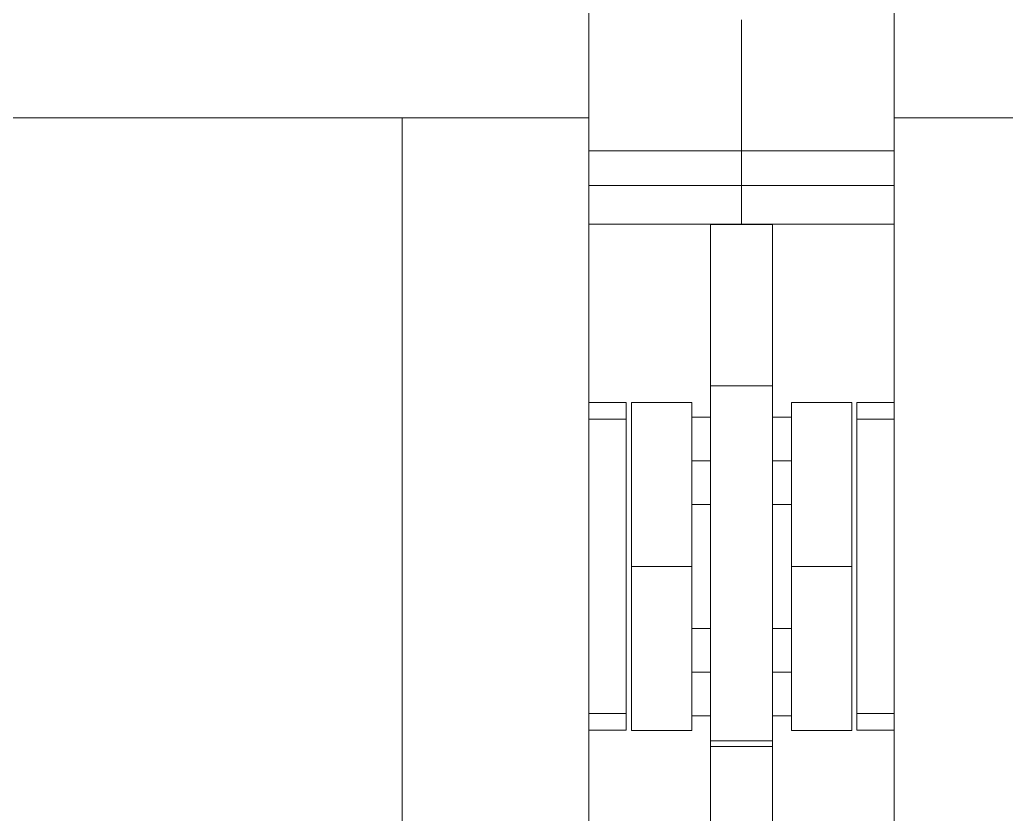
# Model space of a CAD drawing. Header units: millimetres. Extents: x -46169 to 237885, y -84465 to 18123.
# Drawn here: x 112123.9 to 112282.2, y -80615.1 to -80487.6 of the extents above; entities that cross this region are included whole.
import ezdxf

# ---------------------------------------------------------------- set-up
doc = ezdxf.new("R2010")
doc.units = ezdxf.units.MM
doc.header["$MEASUREMENT"] = 0
doc.linetypes.add('Wipeout_Contour', pattern=[1000, 0, -1000])
doc.layers.add('New_A-20-M_Floor_Slab', color=7, linetype='Continuous')
doc.layers.add('New_A-35-M_FFE_Fixed', color=7, linetype='Continuous')
doc.layers.add('New_A-35-M_FFE_Fixed_Pen_No__1', color=7, linetype='Continuous', lineweight=13)

# ---------------------------------------------------------------- blocks, each defined once
blk = doc.blocks.new('Section Elem_7_2', base_point=(64459.15, -84332.61))
at = {"color": 254, "linetype": 'Wipeout_Contour', "lineweight": 0, "ltscale": 2210474.992477249}
blk.add_wipeout([(112234.73, -80520.4), (112215.23, -80520.4), (112215.23, -80549.04), (112221.23, -80549.04), (112221.23, -80601.62), (112215.23, -80601.62), (112215.23, -80615.11), (112234.73, -80615.11), (112234.73, -80599.29), (112231.73, -80599.29), (112231.73, -80601.65), (112222.05, -80601.65), (112222.05, -80549.01), (112231.73, -80549.01), (112231.73, -80551.38), (112234.73, -80551.38)], dxfattribs=at).dxf.layer = 'New_A-20-M_Floor_Slab'
at = {"color": 254, "linetype": 'Wipeout_Contour', "lineweight": 0, "ltscale": 2210837.42061591}
blk.add_wipeout([(112247.73, -80599.29), (112244.73, -80599.29), (112244.73, -80615.11), (112264.23, -80615.11), (112264.23, -80601.62), (112258.23, -80601.62), (112258.23, -80549.04), (112264.23, -80549.04), (112264.23, -80520.4), (112244.73, -80520.4), (112244.73, -80551.38), (112247.73, -80551.38), (112247.73, -80549.01), (112257.42, -80549.01), (112257.42, -80601.65), (112247.73, -80601.65)], dxfattribs=at).dxf.layer = 'New_A-20-M_Floor_Slab'
at = {"color": 254, "linetype": 'Wipeout_Contour', "lineweight": 0, "ltscale": 552647.199659}
blk.add_wipeout([(112231.73, -80585.29), (112234.73, -80585.29), (112234.73, -80565.38), (112231.73, -80565.38)], dxfattribs=at).dxf.layer = 'New_A-20-M_Floor_Slab'
at = {"color": 254, "linetype": 'Wipeout_Contour', "lineweight": 0, "ltscale": 552689.441804}
blk.add_wipeout([(112244.73, -80565.38), (112244.73, -80585.29), (112247.73, -80585.29), (112247.73, -80565.38)], dxfattribs=at).dxf.layer = 'New_A-20-M_Floor_Slab'
blk = doc.blocks.new('Section Elem_19_2', base_point=(64459.15, -84332.61))
at = {"color": 254, "linetype": 'Wipeout_Contour', "lineweight": 0, "ltscale": 690675.065429}
blk.add_wipeout([(112234.73, -80520.48), (112244.73, -80520.48), (112244.73, -80520.4), (112239.73, -80520.4), (112234.73, -80520.4)], dxfattribs=at).dxf.layer = 'New_A-35-M_FFE_Fixed'
at = {"color": 254, "linetype": 'Wipeout_Contour', "lineweight": 0, "ltscale": 552578.987128}
blk.add_wipeout([(112234.73, -80538.96), (112244.73, -80538.96), (112244.73, -80535.1), (112234.73, -80535.1)], dxfattribs=at).dxf.layer = 'New_A-35-M_FFE_Fixed'
at = {"color": 254, "linetype": 'Wipeout_Contour', "lineweight": 0, "ltscale": 552677.475937}
blk.add_wipeout([(112264.23, -80549.56), (112264.23, -80549.04), (112258.23, -80549.04), (112258.23, -80549.56)], dxfattribs=at).dxf.layer = 'New_A-35-M_FFE_Fixed'
at = {"color": 254, "linetype": 'Wipeout_Contour', "lineweight": 0, "ltscale": 552636.579022}
blk.add_wipeout([(112244.73, -80551.91), (112244.73, -80553.43), (112247.73, -80553.43), (112247.73, -80551.91)], dxfattribs=at).dxf.layer = 'New_A-35-M_FFE_Fixed'
at = {"color": 254, "linetype": 'Wipeout_Contour', "lineweight": 0, "ltscale": 690809.020369}
blk.add_wipeout([(112244.73, -80558.38), (112247.73, -80558.38), (112247.73, -80556.72), (112247.73, -80555.7), (112244.73, -80555.7)], dxfattribs=at).dxf.layer = 'New_A-35-M_FFE_Fixed'
at = {"color": 254, "linetype": 'Wipeout_Contour', "lineweight": 0, "ltscale": 552663.206432}
blk.add_wipeout([(112244.73, -80563.33), (112244.73, -80564.84), (112247.73, -80564.84), (112247.73, -80563.33)], dxfattribs=at).dxf.layer = 'New_A-35-M_FFE_Fixed'
at = {"color": 254, "linetype": 'Wipeout_Contour', "lineweight": 0, "ltscale": 552720.095929}
blk.add_wipeout([(112247.73, -80587.34), (112244.73, -80587.34), (112244.73, -80589.61), (112247.73, -80589.61)], dxfattribs=at).dxf.layer = 'New_A-35-M_FFE_Fixed'
at = {"color": 254, "linetype": 'Wipeout_Contour', "lineweight": 0, "ltscale": 552737.89274}
blk.add_wipeout([(112244.73, -80597.24), (112247.73, -80597.24), (112247.73, -80594.97), (112244.73, -80594.97)], dxfattribs=at).dxf.layer = 'New_A-35-M_FFE_Fixed'
at = {"color": 254, "linetype": 'Wipeout_Contour', "lineweight": 0, "ltscale": 552798.904072}
blk.add_wipeout([(112258.23, -80601.62), (112264.23, -80601.62), (112264.23, -80601.11), (112258.23, -80601.11)], dxfattribs=at).dxf.layer = 'New_A-35-M_FFE_Fixed'
at = {"color": 254, "linetype": 'Wipeout_Contour', "lineweight": 0, "ltscale": 552735.053252}
blk.add_wipeout([(112234.73, -80604.23), (112244.73, -80604.23), (112244.73, -80603.64), (112234.73, -80603.64)], dxfattribs=at).dxf.layer = 'New_A-35-M_FFE_Fixed'
at = {"color": 254, "linetype": 'Wipeout_Contour', "lineweight": 0, "ltscale": 552742.258414}
blk.add_wipeout([(112234.73, -80606.1), (112234.73, -80607.94), (112244.73, -80607.94), (112244.73, -80606.1)], dxfattribs=at).dxf.layer = 'New_A-35-M_FFE_Fixed'
at = {"color": 254, "linetype": 'Wipeout_Contour', "lineweight": 0, "ltscale": 552750.683771}
blk.add_wipeout([(112234.73, -80611.52), (112244.73, -80611.52), (112244.73, -80609.75), (112234.73, -80609.75)], dxfattribs=at).dxf.layer = 'New_A-35-M_FFE_Fixed'
at = {"color": 254, "linetype": 'Wipeout_Contour', "lineweight": 0, "ltscale": 552762.736866}
blk.add_wipeout([(112234.73, -80616.64), (112244.73, -80616.64), (112244.73, -80614.96), (112234.73, -80614.96)], dxfattribs=at).dxf.layer = 'New_A-35-M_FFE_Fixed'
at = {"color": 254, "linetype": 'Wipeout_Contour', "lineweight": 0, "ltscale": 552546.485217}
blk.add_wipeout([(112234.73, -80525.7), (112244.73, -80525.7), (112244.73, -80520.48), (112234.73, -80520.48)], dxfattribs=at).dxf.layer = 'New_A-35-M_FFE_Fixed'
at = {"color": 254, "linetype": 'Wipeout_Contour', "lineweight": 0, "ltscale": 552569.268028}
blk.add_wipeout([(112234.73, -80535.1), (112244.73, -80535.1), (112244.73, -80530.63), (112234.73, -80530.63)], dxfattribs=at).dxf.layer = 'New_A-35-M_FFE_Fixed'
at = {"color": 254, "linetype": 'Wipeout_Contour', "lineweight": 0, "ltscale": 552587.163898}
blk.add_wipeout([(112234.73, -80542.11), (112244.73, -80542.11), (112244.73, -80538.96), (112234.73, -80538.96)], dxfattribs=at).dxf.layer = 'New_A-35-M_FFE_Fixed'
at = {"color": 254, "linetype": 'Wipeout_Contour', "lineweight": 0, "ltscale": 552634.188255}
blk.add_wipeout([(112244.73, -80551.38), (112244.73, -80551.91), (112247.73, -80551.91), (112247.73, -80551.38)], dxfattribs=at).dxf.layer = 'New_A-35-M_FFE_Fixed'
at = {"color": 254, "linetype": 'Wipeout_Contour', "lineweight": 0, "ltscale": 552640.996631}
blk.add_wipeout([(112244.73, -80555.7), (112247.73, -80555.7), (112247.73, -80553.43), (112244.73, -80553.43)], dxfattribs=at).dxf.layer = 'New_A-35-M_FFE_Fixed'
at = {"color": 254, "linetype": 'Wipeout_Contour', "lineweight": 0, "ltscale": 552658.788497}
blk.add_wipeout([(112244.73, -80563.33), (112247.73, -80563.33), (112247.73, -80561.05), (112244.73, -80561.05)], dxfattribs=at).dxf.layer = 'New_A-35-M_FFE_Fixed'
at = {"color": 254, "linetype": 'Wipeout_Contour', "lineweight": 0, "ltscale": 690833.060802}
blk.add_wipeout([(112244.73, -80565.38), (112247.73, -80565.38), (112247.73, -80565.26), (112247.73, -80564.84), (112244.73, -80564.84)], dxfattribs=at).dxf.layer = 'New_A-35-M_FFE_Fixed'
at = {"color": 254, "linetype": 'Wipeout_Contour', "lineweight": 0, "ltscale": 552715.677092}
blk.add_wipeout([(112247.73, -80585.82), (112244.73, -80585.82), (112244.73, -80587.34), (112247.73, -80587.34)], dxfattribs=at).dxf.layer = 'New_A-35-M_FFE_Fixed'
at = {"color": 254, "linetype": 'Wipeout_Contour', "lineweight": 0, "ltscale": 690916.213836}
blk.add_wipeout([(112244.73, -80592.29), (112244.73, -80594.97), (112247.73, -80594.97), (112247.73, -80593.94), (112247.73, -80592.29)], dxfattribs=at).dxf.layer = 'New_A-35-M_FFE_Fixed'
at = {"color": 254, "linetype": 'Wipeout_Contour', "lineweight": 0, "ltscale": 690928.439894}
blk.add_wipeout([(112244.73, -80597.24), (112244.73, -80598.75), (112247.73, -80598.75), (112247.73, -80597.72), (112247.73, -80597.24)], dxfattribs=at).dxf.layer = 'New_A-35-M_FFE_Fixed'
at = {"color": 254, "linetype": 'Wipeout_Contour', "lineweight": 0, "ltscale": 552795.784921}
blk.add_wipeout([(112264.23, -80598.94), (112258.23, -80598.94), (112258.23, -80601.11), (112264.23, -80601.11)], dxfattribs=at).dxf.layer = 'New_A-35-M_FFE_Fixed'
at = {"color": 254, "linetype": 'Wipeout_Contour', "lineweight": 0, "ltscale": 552739.878884}
blk.add_wipeout([(112234.73, -80606.1), (112244.73, -80606.1), (112244.73, -80605.9), (112234.73, -80605.9)], dxfattribs=at).dxf.layer = 'New_A-35-M_FFE_Fixed'
at = {"color": 254, "linetype": 'Wipeout_Contour', "lineweight": 0, "ltscale": 552747.500388}
blk.add_wipeout([(112244.73, -80609.75), (112244.73, -80608.79), (112234.73, -80608.79), (112234.73, -80609.75)], dxfattribs=at).dxf.layer = 'New_A-35-M_FFE_Fixed'
at = {"color": 254, "linetype": 'Wipeout_Contour', "lineweight": 0, "ltscale": 552758.797225}
blk.add_wipeout([(112244.73, -80614.96), (112244.73, -80613.26), (112234.73, -80613.26), (112234.73, -80614.96)], dxfattribs=at).dxf.layer = 'New_A-35-M_FFE_Fixed'
at = {"layer": 'New_A-35-M_FFE_Fixed_Pen_No__1', "linetype": 'Continuous'}
blk.add_line((112258.23, -80601.62), (112258.23, -80601.11), dxfattribs=at)
at = {"color": 254, "linetype": 'Wipeout_Contour', "lineweight": 0, "ltscale": 552558.317358}
blk.add_wipeout([(112234.73, -80525.7), (112234.73, -80530.63), (112244.73, -80530.63), (112244.73, -80525.7)], dxfattribs=at).dxf.layer = 'New_A-35-M_FFE_Fixed'
at = {"color": 254, "linetype": 'Wipeout_Contour', "lineweight": 0, "ltscale": 552593.536868}
blk.add_wipeout([(112234.73, -80544.43), (112244.73, -80544.43), (112244.73, -80542.11), (112234.73, -80542.11)], dxfattribs=at).dxf.layer = 'New_A-35-M_FFE_Fixed'
at = {"color": 254, "linetype": 'Wipeout_Contour', "lineweight": 0, "ltscale": 552738.189016}
blk.add_wipeout([(112258.23, -80598.94), (112264.23, -80598.94), (112264.23, -80551.72), (112258.23, -80551.72)], dxfattribs=at).dxf.layer = 'New_A-35-M_FFE_Fixed'
at = {"color": 254, "linetype": 'Wipeout_Contour', "lineweight": 0, "ltscale": 552653.016284}
blk.add_wipeout([(112244.73, -80558.38), (112244.73, -80561.05), (112247.73, -80561.05), (112247.73, -80558.38)], dxfattribs=at).dxf.layer = 'New_A-35-M_FFE_Fixed'
at = {"color": 254, "linetype": 'Wipeout_Contour', "lineweight": 0, "ltscale": 690892.167732}
blk.add_wipeout([(112247.73, -80585.29), (112244.73, -80585.29), (112244.73, -80585.82), (112247.73, -80585.82), (112247.73, -80585.4)], dxfattribs=at).dxf.layer = 'New_A-35-M_FFE_Fixed'
at = {"color": 254, "linetype": 'Wipeout_Contour', "lineweight": 0, "ltscale": 552725.869514}
blk.add_wipeout([(112244.73, -80592.29), (112247.73, -80592.29), (112247.73, -80589.61), (112244.73, -80589.61)], dxfattribs=at).dxf.layer = 'New_A-35-M_FFE_Fixed'
at = {"color": 254, "linetype": 'Wipeout_Contour', "lineweight": 0, "ltscale": 552744.703561}
blk.add_wipeout([(112244.73, -80598.75), (112244.73, -80599.29), (112247.73, -80599.29), (112247.73, -80598.75)], dxfattribs=at).dxf.layer = 'New_A-35-M_FFE_Fixed'
at = {"color": 254, "linetype": 'Wipeout_Contour', "lineweight": 0, "ltscale": 552754.779511}
blk.add_wipeout([(112234.73, -80611.52), (112234.73, -80613.26), (112244.73, -80613.26), (112244.73, -80611.52)], dxfattribs=at).dxf.layer = 'New_A-35-M_FFE_Fixed'
at = {"layer": 'New_A-35-M_FFE_Fixed_Pen_No__1', "linetype": 'Continuous'}
blk.add_line((112258.23, -80601.11), (112258.23, -80598.94), dxfattribs=at)
at = {"color": 254, "linetype": 'Wipeout_Contour', "lineweight": 0, "ltscale": 552597.902233}
blk.add_wipeout([(112234.73, -80545.85), (112244.73, -80545.85), (112244.73, -80544.43), (112234.73, -80544.43)], dxfattribs=at).dxf.layer = 'New_A-35-M_FFE_Fixed'
at = {"color": 254, "linetype": 'Wipeout_Contour', "lineweight": 0, "ltscale": 552680.593823}
blk.add_wipeout([(112258.23, -80549.56), (112258.23, -80551.72), (112264.23, -80551.72), (112264.23, -80549.56)], dxfattribs=at).dxf.layer = 'New_A-35-M_FFE_Fixed'
at = {"color": 254, "linetype": 'Wipeout_Contour', "lineweight": 0, "ltscale": 552626.901392}
blk.add_wipeout([(112234.73, -80561.63), (112244.73, -80561.63), (112244.73, -80553.51), (112234.73, -80553.51)], dxfattribs=at).dxf.layer = 'New_A-35-M_FFE_Fixed'
at = {"color": 254, "linetype": 'Wipeout_Contour', "lineweight": 0, "ltscale": 552743.507372}
blk.add_wipeout([(112247.73, -80593.94), (112257.42, -80593.94), (112257.42, -80585.4), (112247.73, -80585.4)], dxfattribs=at).dxf.layer = 'New_A-35-M_FFE_Fixed'
at = {"color": 254, "linetype": 'Wipeout_Contour', "lineweight": 0, "ltscale": 552714.502394}
blk.add_wipeout([(112234.73, -80598.86), (112244.73, -80598.86), (112244.73, -80591.39), (112234.73, -80591.39)], dxfattribs=at).dxf.layer = 'New_A-35-M_FFE_Fixed'
at = {"layer": 'New_A-35-M_FFE_Fixed_Pen_No__1', "linetype": 'Continuous'}
for p, q in [((112258.23, -80549.56), (112258.23, -80549.04)), ((112258.23, -80551.72), (112258.23, -80549.56)), ((112258.23, -80598.94), (112258.23, -80551.72)), ((112247.73, -80592.29), (112244.73, -80592.29))]:
    blk.add_line(p, q, dxfattribs=at)
at = {"color": 254, "linetype": 'Wipeout_Contour', "lineweight": 0, "ltscale": 552796.729137}
blk.add_wipeout([(112264.23, -80503.33), (112264.23, -80647.33), (112294.23, -80647.33), (112294.23, -80503.33)], dxfattribs=at).dxf.layer = 'New_A-35-M_FFE_Fixed'
at = {"color": 254, "linetype": 'Wipeout_Contour', "lineweight": 0, "ltscale": 552600.120385}
blk.add_wipeout([(112234.73, -80546.33), (112244.73, -80546.33), (112244.73, -80545.85), (112234.73, -80545.85)], dxfattribs=at).dxf.layer = 'New_A-35-M_FFE_Fixed'
at = {"color": 254, "linetype": 'Wipeout_Contour', "lineweight": 0, "ltscale": 552611.219289}
blk.add_wipeout([(112234.73, -80553.51), (112244.73, -80553.51), (112244.73, -80548.19), (112234.73, -80548.19)], dxfattribs=at).dxf.layer = 'New_A-35-M_FFE_Fixed'
at = {"color": 254, "linetype": 'Wipeout_Contour', "lineweight": 0, "ltscale": 552721.800713}
blk.add_wipeout([(112247.73, -80575.33), (112247.73, -80585.4), (112257.42, -80585.4), (112257.42, -80575.33)], dxfattribs=at).dxf.layer = 'New_A-35-M_FFE_Fixed'
at = {"color": 254, "linetype": 'Wipeout_Contour', "lineweight": 0, "ltscale": 552694.677627}
blk.add_wipeout([(112244.73, -80591.39), (112244.73, -80581.87), (112234.73, -80581.87), (112234.73, -80591.39)], dxfattribs=at).dxf.layer = 'New_A-35-M_FFE_Fixed'
at = {"color": 254, "linetype": 'Wipeout_Contour', "lineweight": 0, "ltscale": 552760.121997}
blk.add_wipeout([(112257.42, -80593.94), (112247.73, -80593.94), (112247.73, -80599.65), (112257.42, -80599.65)], dxfattribs=at).dxf.layer = 'New_A-35-M_FFE_Fixed'
at = {"color": 254, "linetype": 'Wipeout_Contour', "lineweight": 0, "ltscale": 552728.418881}
blk.add_wipeout([(112244.73, -80598.86), (112234.73, -80598.86), (112234.73, -80603.32), (112244.73, -80603.32)], dxfattribs=at).dxf.layer = 'New_A-35-M_FFE_Fixed'
at = {"layer": 'New_A-35-M_FFE_Fixed_Pen_No__1', "linetype": 'Continuous'}
for p, q in [((112264.23, -80549.04), (112258.23, -80549.04)), ((112264.23, -80551.72), (112258.23, -80551.72)), ((112247.73, -80585.29), (112244.73, -80585.29)), ((112247.73, -80593.94), (112247.73, -80585.4)), ((112257.42, -80593.94), (112257.42, -80585.4)), ((112264.23, -80598.94), (112258.23, -80598.94)), ((112264.23, -80601.62), (112258.23, -80601.62))]:
    blk.add_line(p, q, dxfattribs=at)
at = {"color": 254, "linetype": 'Wipeout_Contour', "lineweight": 0, "ltscale": 553213.079711}
blk.add_wipeout([(112765.23, -80346.96), (112264.23, -80346.96), (112264.23, -80503.33), (112765.23, -80503.33)], dxfattribs=at).dxf.layer = 'New_A-35-M_FFE_Fixed'
at = {"color": 254, "linetype": 'Wipeout_Contour', "lineweight": 0, "ltscale": 552558.097675}
blk.add_wipeout([(112239.73, -80511.45), (112264.23, -80511.45), (112264.23, -80510.54), (112239.73, -80510.54)], dxfattribs=at).dxf.layer = 'New_A-35-M_FFE_Fixed'
at = {"color": 254, "linetype": 'Wipeout_Contour', "lineweight": 0, "ltscale": 552572.775248}
blk.add_wipeout([(112239.73, -80514.18), (112239.73, -80520.4), (112264.23, -80520.4), (112264.23, -80514.18)], dxfattribs=at).dxf.layer = 'New_A-35-M_FFE_Fixed'
at = {"color": 254, "linetype": 'Wipeout_Contour', "lineweight": 0, "ltscale": 552601.903107}
blk.add_wipeout([(112244.73, -80547.38), (112244.73, -80546.33), (112234.73, -80546.33), (112234.73, -80547.38)], dxfattribs=at).dxf.layer = 'New_A-35-M_FFE_Fixed'
at = {"color": 254, "linetype": 'Wipeout_Contour', "lineweight": 0, "ltscale": 552698.307381}
blk.add_wipeout([(112247.73, -80575.33), (112257.42, -80575.33), (112257.42, -80565.26), (112247.73, -80565.26)], dxfattribs=at).dxf.layer = 'New_A-35-M_FFE_Fixed'
at = {"color": 254, "linetype": 'Wipeout_Contour', "lineweight": 0, "ltscale": 552671.481942}
blk.add_wipeout([(112234.73, -80581.87), (112244.73, -80581.87), (112244.73, -80571.51), (112234.73, -80571.51)], dxfattribs=at).dxf.layer = 'New_A-35-M_FFE_Fixed'
at = {"color": 254, "linetype": 'Wipeout_Contour', "lineweight": 0, "ltscale": 552769.114148}
blk.add_wipeout([(112257.42, -80599.65), (112247.73, -80599.65), (112247.73, -80601.65), (112257.42, -80601.65)], dxfattribs=at).dxf.layer = 'New_A-35-M_FFE_Fixed'
at = {"layer": 'New_A-35-M_FFE_Fixed_Pen_No__1', "linetype": 'Continuous'}
for p, q in [((112239.73, -80520.4), (112264.23, -80520.4)), ((112257.42, -80575.33), (112247.73, -80575.33)), ((112247.73, -80585.4), (112247.73, -80575.33)), ((112257.42, -80585.4), (112257.42, -80575.33)), ((112247.73, -80599.65), (112247.73, -80593.94)), ((112257.42, -80599.65), (112257.42, -80593.94)), ((112247.73, -80599.29), (112244.73, -80599.29)), ((112247.73, -80601.65), (112247.73, -80599.65)), ((112257.42, -80601.65), (112257.42, -80599.65)), ((112257.42, -80601.65), (112247.73, -80601.65))]:
    blk.add_line(p, q, dxfattribs=at)
at = {"color": 254, "linetype": 'Wipeout_Contour', "lineweight": 0, "ltscale": 552511.731032}
blk.add_wipeout([(112239.73, -80487.59), (112239.73, -80494.61), (112264.23, -80494.61), (112264.23, -80487.59)], dxfattribs=at).dxf.layer = 'New_A-35-M_FFE_Fixed'
at = {"color": 254, "linetype": 'Wipeout_Contour', "lineweight": 0, "ltscale": 552565.257705}
blk.add_wipeout([(112239.73, -80514.18), (112264.23, -80514.18), (112264.23, -80513.95), (112239.73, -80513.95)], dxfattribs=at).dxf.layer = 'New_A-35-M_FFE_Fixed'
at = {"color": 254, "linetype": 'Wipeout_Contour', "lineweight": 0, "ltscale": 552676.604022}
blk.add_wipeout([(112247.73, -80565.26), (112257.42, -80565.26), (112257.42, -80556.72), (112247.73, -80556.72)], dxfattribs=at).dxf.layer = 'New_A-35-M_FFE_Fixed'
at = {"color": 254, "linetype": 'Wipeout_Contour', "lineweight": 0, "ltscale": 552647.88352}
blk.add_wipeout([(112244.73, -80571.51), (112244.73, -80561.63), (112234.73, -80561.63), (112234.73, -80571.51)], dxfattribs=at).dxf.layer = 'New_A-35-M_FFE_Fixed'
at = {"layer": 'New_A-35-M_FFE_Fixed_Pen_No__1', "linetype": 'Continuous'}
for p, q in [((112247.73, -80558.38), (112244.73, -80558.38)), ((112247.73, -80565.38), (112244.73, -80565.38)), ((112247.73, -80575.33), (112247.73, -80565.26)), ((112257.42, -80575.33), (112257.42, -80565.26))]:
    blk.add_line(p, q, dxfattribs=at)
at = {"color": 254, "linetype": 'Wipeout_Contour', "lineweight": 0, "ltscale": 552528.087634}
blk.add_wipeout([(112239.73, -80501.63), (112264.23, -80501.63), (112264.23, -80494.61), (112239.73, -80494.61)], dxfattribs=at).dxf.layer = 'New_A-35-M_FFE_Fixed'
at = {"color": 254, "linetype": 'Wipeout_Contour', "lineweight": 0, "ltscale": 552563.388407}
blk.add_wipeout([(112239.73, -80513.55), (112264.23, -80513.55), (112264.23, -80512.98), (112239.73, -80512.98)], dxfattribs=at).dxf.layer = 'New_A-35-M_FFE_Fixed'
at = {"color": 254, "linetype": 'Wipeout_Contour', "lineweight": 0, "ltscale": 552659.994058}
blk.add_wipeout([(112247.73, -80551.02), (112247.73, -80556.72), (112257.42, -80556.72), (112257.42, -80551.02)], dxfattribs=at).dxf.layer = 'New_A-35-M_FFE_Fixed'
at = {"layer": 'New_A-35-M_FFE_Fixed_Pen_No__1', "linetype": 'Continuous'}
for p, q in [((112247.73, -80565.26), (112247.73, -80556.72)), ((112257.42, -80565.26), (112257.42, -80556.72))]:
    blk.add_line(p, q, dxfattribs=at)
at = {"color": 254, "linetype": 'Wipeout_Contour', "lineweight": 0, "ltscale": 552544.404858}
blk.add_wipeout([(112239.73, -80501.63), (112239.73, -80508.61), (112264.23, -80508.61), (112264.23, -80501.63)], dxfattribs=at).dxf.layer = 'New_A-35-M_FFE_Fixed'
at = {"color": 254, "linetype": 'Wipeout_Contour', "lineweight": 0, "ltscale": 552561.900794}
blk.add_wipeout([(112239.73, -80512.27), (112239.73, -80512.98), (112264.23, -80512.98), (112264.23, -80512.27)], dxfattribs=at).dxf.layer = 'New_A-35-M_FFE_Fixed'
at = {"color": 254, "linetype": 'Wipeout_Contour', "lineweight": 0, "ltscale": 552651.005192}
blk.add_wipeout([(112247.73, -80549.01), (112247.73, -80551.02), (112257.42, -80551.02), (112257.42, -80549.01)], dxfattribs=at).dxf.layer = 'New_A-35-M_FFE_Fixed'
at = {"layer": 'New_A-35-M_FFE_Fixed_Pen_No__1', "linetype": 'Continuous'}
for p, q in [((112264.23, -80503.33), (112264.23, -80346.96)), ((112294.23, -80503.33), (112264.23, -80503.33)), ((112247.73, -80551.02), (112247.73, -80549.01)), ((112257.42, -80549.01), (112247.73, -80549.01)), ((112257.42, -80551.02), (112257.42, -80549.01)), ((112247.73, -80556.72), (112247.73, -80551.02)), ((112257.42, -80556.72), (112257.42, -80551.02)), ((112247.73, -80551.38), (112244.73, -80551.38))]:
    blk.add_line(p, q, dxfattribs=at)
at = {"color": 254, "linetype": 'Wipeout_Contour', "lineweight": 0, "ltscale": 552553.679775}
blk.add_wipeout([(112239.73, -80508.61), (112239.73, -80509.58), (112264.23, -80509.58), (112264.23, -80508.61)], dxfattribs=at).dxf.layer = 'New_A-35-M_FFE_Fixed'
at = {"color": 254, "linetype": 'Wipeout_Contour', "lineweight": 0, "ltscale": 552560.114791}
blk.add_wipeout([(112239.73, -80512.27), (112264.23, -80512.27), (112264.23, -80511.45), (112239.73, -80511.45)], dxfattribs=at).dxf.layer = 'New_A-35-M_FFE_Fixed'
at = {"color": 254, "linetype": 'Wipeout_Contour', "lineweight": 0, "ltscale": 552564.521605}
blk.add_wipeout([(112239.73, -80513.55), (112239.73, -80513.95), (112264.23, -80513.95), (112264.23, -80513.55)], dxfattribs=at).dxf.layer = 'New_A-35-M_FFE_Fixed'
at = {"layer": 'New_A-35-M_FFE_Fixed_Pen_No__1', "linetype": 'Continuous'}
for p, q in [((112239.73, -80508.61), (112264.23, -80508.61)), ((112239.73, -80514.18), (112264.23, -80514.18))]:
    blk.add_line(p, q, dxfattribs=at)
at = {"color": 254, "linetype": 'Wipeout_Contour', "lineweight": 0, "ltscale": 552555.925399}
blk.add_wipeout([(112239.73, -80509.58), (112239.73, -80510.54), (112264.23, -80510.54), (112264.23, -80509.58)], dxfattribs=at).dxf.layer = 'New_A-35-M_FFE_Fixed'
at = {"layer": 'New_A-35-M_FFE_Fixed_Pen_No__1', "linetype": 'Continuous'}
blk.add_line((112264.23, -80647.33), (112264.23, -80503.33), dxfattribs=at)
blk = doc.blocks.new('Section Elem_20_2', base_point=(64459.15, -84332.61))
at = {"layer": 'New_A-35-M_FFE_Fixed_Pen_No__1', "linetype": 'Continuous'}
for p, q in [((112244.73, -80520.48), (112244.73, -80520.4)), ((112244.73, -80525.7), (112244.73, -80520.48)), ((112234.73, -80530.63), (112234.73, -80525.7)), ((112244.73, -80530.63), (112244.73, -80525.7)), ((112234.73, -80535.1), (112234.73, -80530.63)), ((112244.73, -80535.1), (112244.73, -80530.63)), ((112234.73, -80538.96), (112234.73, -80535.1)), ((112244.73, -80538.96), (112244.73, -80535.1)), ((112234.73, -80542.11), (112234.73, -80538.96)), ((112244.73, -80542.11), (112244.73, -80538.96)), ((112234.73, -80544.43), (112234.73, -80542.11)), ((112244.73, -80544.43), (112244.73, -80542.11)), ((112234.73, -80545.85), (112234.73, -80544.43)), ((112244.73, -80545.85), (112244.73, -80544.43)), ((112234.73, -80546.33), (112234.73, -80545.85)), ((112234.73, -80546.33), (112244.73, -80546.33)), ((112244.73, -80546.33), (112244.73, -80545.85)), ((112244.73, -80561.63), (112244.73, -80553.51)), ((112244.73, -80571.51), (112244.73, -80561.63)), ((112234.73, -80581.87), (112234.73, -80571.51)), ((112244.73, -80581.87), (112244.73, -80571.51)), ((112244.73, -80591.39), (112244.73, -80581.87)), ((112244.73, -80598.86), (112244.73, -80591.39)), ((112234.73, -80611.52), (112234.73, -80609.75)), ((112244.73, -80611.52), (112244.73, -80609.75)), ((112234.73, -80613.26), (112234.73, -80611.52)), ((112244.73, -80613.26), (112244.73, -80611.52)), ((112234.73, -80614.96), (112234.73, -80613.26)), ((112244.73, -80614.96), (112244.73, -80613.26)), ((112234.73, -80616.64), (112234.73, -80614.96)), ((112244.73, -80616.64), (112244.73, -80614.96))]:
    blk.add_line(p, q, dxfattribs=at)
at = {"color": 254, "linetype": 'Wipeout_Contour', "lineweight": 0, "ltscale": 827228.955414}
blk.add_wipeout([(112215.23, -80346.96), (111714.23, -80346.96), (111714.23, -80503.33), (111744.23, -80503.33), (112185.23, -80503.33), (112215.23, -80503.33)], dxfattribs=at).dxf.layer = 'New_A-35-M_FFE_Fixed'
at = {"color": 254, "linetype": 'Wipeout_Contour', "lineweight": 0, "ltscale": 552604.066267}
blk.add_wipeout([(112234.73, -80548.19), (112244.73, -80548.19), (112244.73, -80547.38), (112234.73, -80547.38)], dxfattribs=at).dxf.layer = 'New_A-35-M_FFE_Fixed'
at = {"color": 254, "linetype": 'Wipeout_Contour', "lineweight": 0, "ltscale": 552567.529539}
blk.add_wipeout([(112222.05, -80549.01), (112222.05, -80551.02), (112231.73, -80551.02), (112231.73, -80549.01)], dxfattribs=at).dxf.layer = 'New_A-35-M_FFE_Fixed'
at = {"color": 254, "linetype": 'Wipeout_Contour', "lineweight": 0, "ltscale": 552540.855289}
blk.add_wipeout([(112215.23, -80551.72), (112221.23, -80551.72), (112221.23, -80549.56), (112215.23, -80549.56)], dxfattribs=at).dxf.layer = 'New_A-35-M_FFE_Fixed'
at = {"color": 254, "linetype": 'Wipeout_Contour', "lineweight": 0, "ltscale": 552614.838873}
blk.add_wipeout([(112231.73, -80565.26), (112222.05, -80565.26), (112222.05, -80575.33), (112231.73, -80575.33)], dxfattribs=at).dxf.layer = 'New_A-35-M_FFE_Fixed'
at = {"color": 254, "linetype": 'Wipeout_Contour', "lineweight": 0, "ltscale": 552685.656334}
blk.add_wipeout([(112231.73, -80599.65), (112222.05, -80599.65), (112222.05, -80601.65), (112231.73, -80601.65)], dxfattribs=at).dxf.layer = 'New_A-35-M_FFE_Fixed'
at = {"color": 254, "linetype": 'Wipeout_Contour', "lineweight": 0, "ltscale": 552659.195453}
blk.add_wipeout([(112215.23, -80601.11), (112215.23, -80601.62), (112221.23, -80601.62), (112221.23, -80601.11)], dxfattribs=at).dxf.layer = 'New_A-35-M_FFE_Fixed'
at = {"color": 254, "linetype": 'Wipeout_Contour', "lineweight": 0, "ltscale": 552733.99137}
blk.add_wipeout([(112244.73, -80603.64), (112244.73, -80603.32), (112234.73, -80603.32), (112234.73, -80603.64)], dxfattribs=at).dxf.layer = 'New_A-35-M_FFE_Fixed'
at = {"color": 254, "linetype": 'Wipeout_Contour', "lineweight": 0, "ltscale": 552745.393905}
blk.add_wipeout([(112244.73, -80608.79), (112244.73, -80607.94), (112234.73, -80607.94), (112234.73, -80608.79)], dxfattribs=at).dxf.layer = 'New_A-35-M_FFE_Fixed'
at = {"layer": 'New_A-35-M_FFE_Fixed_Pen_No__1', "linetype": 'Continuous'}
for p, q in [((112234.73, -80548.19), (112234.73, -80546.33)), ((112244.73, -80548.19), (112244.73, -80546.33)), ((112222.05, -80549.01), (112231.73, -80549.01)), ((112244.73, -80553.51), (112244.73, -80548.19)), ((112244.73, -80603.32), (112244.73, -80598.86)), ((112222.05, -80601.65), (112231.73, -80601.65)), ((112234.73, -80603.32), (112244.73, -80603.32)), ((112234.73, -80609.75), (112234.73, -80607.94)), ((112244.73, -80609.75), (112244.73, -80607.94))]:
    blk.add_line(p, q, dxfattribs=at)
at = {"color": 254, "linetype": 'Wipeout_Contour', "lineweight": 0, "ltscale": 552432.092511}
blk.add_wipeout([(112239.73, -80487.59), (112215.23, -80487.59), (112215.23, -80494.61), (112239.73, -80494.61)], dxfattribs=at).dxf.layer = 'New_A-35-M_FFE_Fixed'
at = {"color": 254, "linetype": 'Wipeout_Contour', "lineweight": 0, "ltscale": 551761.374976}
blk.add_wipeout([(112185.23, -80635.33), (112185.23, -80503.33), (111744.23, -80503.33), (111744.23, -80635.33)], dxfattribs=at).dxf.layer = 'New_A-35-M_FFE_Fixed'
at = {"color": 254, "linetype": 'Wipeout_Contour', "lineweight": 0, "ltscale": 552537.736615}
blk.add_wipeout([(112215.23, -80549.04), (112215.23, -80549.56), (112221.23, -80549.56), (112221.23, -80549.04)], dxfattribs=at).dxf.layer = 'New_A-35-M_FFE_Fixed'
at = {"color": 254, "linetype": 'Wipeout_Contour', "lineweight": 0, "ltscale": 552576.519763}
blk.add_wipeout([(112222.05, -80556.72), (112231.73, -80556.72), (112231.73, -80551.02), (112222.05, -80551.02)], dxfattribs=at).dxf.layer = 'New_A-35-M_FFE_Fixed'
at = {"color": 254, "linetype": 'Wipeout_Contour', "lineweight": 0, "ltscale": 552676.662824}
blk.add_wipeout([(112231.73, -80593.94), (112222.05, -80593.94), (112222.05, -80599.65), (112231.73, -80599.65)], dxfattribs=at).dxf.layer = 'New_A-35-M_FFE_Fixed'
at = {"color": 254, "linetype": 'Wipeout_Contour', "lineweight": 0, "ltscale": 552656.075513}
blk.add_wipeout([(112215.23, -80598.94), (112215.23, -80601.11), (112221.23, -80601.11), (112221.23, -80598.94)], dxfattribs=at).dxf.layer = 'New_A-35-M_FFE_Fixed'
at = {"color": 254, "linetype": 'Wipeout_Contour', "lineweight": 0, "ltscale": 552737.694532}
blk.add_wipeout([(112234.73, -80604.23), (112234.73, -80605.9), (112244.73, -80605.9), (112244.73, -80604.23)], dxfattribs=at).dxf.layer = 'New_A-35-M_FFE_Fixed'
at = {"layer": 'New_A-35-M_FFE_Fixed_Pen_No__1', "linetype": 'Continuous'}
for p, q in [((112221.23, -80549.56), (112221.23, -80549.04)), ((112222.05, -80551.02), (112222.05, -80549.01)), ((112222.05, -80601.65), (112222.05, -80599.65)), ((112221.23, -80601.62), (112221.23, -80601.11)), ((112234.73, -80604.23), (112234.73, -80603.32)), ((112244.73, -80604.23), (112244.73, -80603.32)), ((112234.73, -80604.23), (112244.73, -80604.23)), ((112234.73, -80606.1), (112234.73, -80604.23)), ((112244.73, -80606.1), (112244.73, -80604.23)), ((112234.73, -80607.94), (112234.73, -80606.1)), ((112244.73, -80607.94), (112244.73, -80606.1))]:
    blk.add_line(p, q, dxfattribs=at)
at = {"color": 254, "linetype": 'Wipeout_Contour', "lineweight": 0, "ltscale": 552448.451467}
blk.add_wipeout([(112239.73, -80494.61), (112215.23, -80494.61), (112215.23, -80501.63), (112239.73, -80501.63)], dxfattribs=at).dxf.layer = 'New_A-35-M_FFE_Fixed'
at = {"color": 254, "linetype": 'Wipeout_Contour', "lineweight": 0, "ltscale": 552598.465045}
blk.add_wipeout([(112221.23, -80551.72), (112215.23, -80551.72), (112215.23, -80598.94), (112221.23, -80598.94)], dxfattribs=at).dxf.layer = 'New_A-35-M_FFE_Fixed'
at = {"color": 254, "linetype": 'Wipeout_Contour', "lineweight": 0, "ltscale": 552591.941805}
blk.add_wipeout([(112231.73, -80551.38), (112231.73, -80551.91), (112234.73, -80551.91), (112234.73, -80551.38)], dxfattribs=at).dxf.layer = 'New_A-35-M_FFE_Fixed'
at = {"color": 254, "linetype": 'Wipeout_Contour', "lineweight": 0, "ltscale": 552593.132235}
blk.add_wipeout([(112231.73, -80556.72), (112222.05, -80556.72), (112222.05, -80565.26), (112231.73, -80565.26)], dxfattribs=at).dxf.layer = 'New_A-35-M_FFE_Fixed'
at = {"color": 254, "linetype": 'Wipeout_Contour', "lineweight": 0, "ltscale": 552660.04569}
blk.add_wipeout([(112231.73, -80585.4), (112222.05, -80585.4), (112222.05, -80593.94), (112231.73, -80593.94)], dxfattribs=at).dxf.layer = 'New_A-35-M_FFE_Fixed'
at = {"color": 254, "linetype": 'Wipeout_Contour', "lineweight": 0, "ltscale": 690878.629523}
blk.add_wipeout([(112231.73, -80598.75), (112231.73, -80599.29), (112234.73, -80599.29), (112234.73, -80598.86), (112234.73, -80598.75)], dxfattribs=at).dxf.layer = 'New_A-35-M_FFE_Fixed'
at = {"layer": 'New_A-35-M_FFE_Fixed_Pen_No__1', "linetype": 'Continuous'}
for p, q in [((112239.73, -80494.61), (112239.73, -80487.59)), ((112231.73, -80551.02), (112231.73, -80549.01)), ((112221.23, -80551.72), (112221.23, -80549.56)), ((112222.05, -80556.72), (112222.05, -80551.02)), ((112221.23, -80598.94), (112221.23, -80551.72)), ((112222.05, -80565.26), (112222.05, -80556.72)), ((112222.05, -80599.65), (112222.05, -80593.94)), ((112221.23, -80601.11), (112221.23, -80598.94)), ((112231.73, -80601.65), (112231.73, -80599.65))]:
    blk.add_line(p, q, dxfattribs=at)
at = {"color": 254, "linetype": 'Wipeout_Contour', "lineweight": 0, "ltscale": 552540.027076}
blk.add_wipeout([(112215.23, -80503.33), (112185.23, -80503.33), (112185.23, -80647.33), (112215.23, -80647.33)], dxfattribs=at).dxf.layer = 'New_A-35-M_FFE_Fixed'
at = {"color": 254, "linetype": 'Wipeout_Contour', "lineweight": 0, "ltscale": 552594.332754}
blk.add_wipeout([(112231.73, -80551.91), (112231.73, -80553.43), (112234.73, -80553.43), (112234.73, -80551.91)], dxfattribs=at).dxf.layer = 'New_A-35-M_FFE_Fixed'
at = {"color": 254, "linetype": 'Wipeout_Contour', "lineweight": 0, "ltscale": 552610.771274}
blk.add_wipeout([(112231.73, -80558.38), (112231.73, -80561.05), (112234.73, -80561.05), (112234.73, -80558.38)], dxfattribs=at).dxf.layer = 'New_A-35-M_FFE_Fixed'
at = {"color": 254, "linetype": 'Wipeout_Contour', "lineweight": 0, "ltscale": 552623.353377}
blk.add_wipeout([(112231.73, -80564.84), (112231.73, -80565.38), (112234.73, -80565.38), (112234.73, -80564.84)], dxfattribs=at).dxf.layer = 'New_A-35-M_FFE_Fixed'
at = {"color": 254, "linetype": 'Wipeout_Contour', "lineweight": 0, "ltscale": 552638.335753}
blk.add_wipeout([(112231.73, -80575.33), (112222.05, -80575.33), (112222.05, -80585.4), (112231.73, -80585.4)], dxfattribs=at).dxf.layer = 'New_A-35-M_FFE_Fixed'
at = {"color": 254, "linetype": 'Wipeout_Contour', "lineweight": 0, "ltscale": 552689.879958}
blk.add_wipeout([(112231.73, -80594.97), (112234.73, -80594.97), (112234.73, -80592.29), (112231.73, -80592.29)], dxfattribs=at).dxf.layer = 'New_A-35-M_FFE_Fixed'
at = {"color": 254, "linetype": 'Wipeout_Contour', "lineweight": 0, "ltscale": 552700.073716}
blk.add_wipeout([(112231.73, -80597.24), (112231.73, -80598.75), (112234.73, -80598.75), (112234.73, -80597.24)], dxfattribs=at).dxf.layer = 'New_A-35-M_FFE_Fixed'
at = {"layer": 'New_A-35-M_FFE_Fixed_Pen_No__1', "linetype": 'Continuous'}
for p, q in [((111744.23, -80503.33), (112185.23, -80503.33)), ((112185.23, -80647.33), (112185.23, -80503.33)), ((112215.23, -80549.04), (112221.23, -80549.04)), ((112215.23, -80551.72), (112221.23, -80551.72)), ((112231.73, -80551.38), (112234.73, -80551.38)), ((112222.05, -80575.33), (112222.05, -80565.26)), ((112222.05, -80575.33), (112231.73, -80575.33)), ((112222.05, -80585.4), (112222.05, -80575.33)), ((112222.05, -80593.94), (112222.05, -80585.4)), ((112215.23, -80598.94), (112221.23, -80598.94)), ((112231.73, -80599.29), (112234.73, -80599.29)), ((112234.73, -80603.32), (112234.73, -80598.86)), ((112215.23, -80601.62), (112221.23, -80601.62))]:
    blk.add_line(p, q, dxfattribs=at)
at = {"color": 254, "linetype": 'Wipeout_Contour', "lineweight": 0, "ltscale": 552464.771042}
blk.add_wipeout([(112215.23, -80508.61), (112239.73, -80508.61), (112239.73, -80501.63), (112215.23, -80501.63)], dxfattribs=at).dxf.layer = 'New_A-35-M_FFE_Fixed'
at = {"color": 254, "linetype": 'Wipeout_Contour', "lineweight": 0, "ltscale": 552478.465817}
blk.add_wipeout([(112215.23, -80511.45), (112239.73, -80511.45), (112239.73, -80510.54), (112215.23, -80510.54)], dxfattribs=at).dxf.layer = 'New_A-35-M_FFE_Fixed'
at = {"color": 254, "linetype": 'Wipeout_Contour', "lineweight": 0, "ltscale": 552493.145515}
blk.add_wipeout([(112215.23, -80520.4), (112239.73, -80520.4), (112239.73, -80514.18), (112215.23, -80514.18)], dxfattribs=at).dxf.layer = 'New_A-35-M_FFE_Fixed'
at = {"color": 254, "linetype": 'Wipeout_Contour', "lineweight": 0, "ltscale": 690748.371747}
blk.add_wipeout([(112231.73, -80553.43), (112231.73, -80555.7), (112234.73, -80555.7), (112234.73, -80553.51), (112234.73, -80553.43)], dxfattribs=at).dxf.layer = 'New_A-35-M_FFE_Fixed'
at = {"color": 254, "linetype": 'Wipeout_Contour', "lineweight": 0, "ltscale": 552620.9622}
blk.add_wipeout([(112231.73, -80563.33), (112231.73, -80564.84), (112234.73, -80564.84), (112234.73, -80563.33)], dxfattribs=at).dxf.layer = 'New_A-35-M_FFE_Fixed'
at = {"color": 254, "linetype": 'Wipeout_Contour', "lineweight": 0, "ltscale": 552671.045257}
blk.add_wipeout([(112231.73, -80585.82), (112234.73, -80585.82), (112234.73, -80585.29), (112231.73, -80585.29)], dxfattribs=at).dxf.layer = 'New_A-35-M_FFE_Fixed'
at = {"color": 254, "linetype": 'Wipeout_Contour', "lineweight": 0, "ltscale": 552695.654216}
blk.add_wipeout([(112231.73, -80594.97), (112231.73, -80597.24), (112234.73, -80597.24), (112234.73, -80594.97)], dxfattribs=at).dxf.layer = 'New_A-35-M_FFE_Fixed'
at = {"layer": 'New_A-35-M_FFE_Fixed_Pen_No__1', "linetype": 'Continuous'}
for p, q in [((112215.23, -80503.33), (112215.23, -80346.96)), ((112239.73, -80501.63), (112239.73, -80494.61)), ((112185.23, -80503.33), (112215.23, -80503.33)), ((112215.23, -80520.4), (112239.73, -80520.4)), ((112234.73, -80520.48), (112234.73, -80520.4)), ((112234.73, -80525.7), (112234.73, -80520.48)), ((112234.73, -80520.48), (112244.73, -80520.48)), ((112234.73, -80553.51), (112234.73, -80548.19)), ((112231.73, -80575.33), (112231.73, -80565.26)), ((112231.73, -80565.38), (112234.73, -80565.38)), ((112231.73, -80599.65), (112231.73, -80593.94))]:
    blk.add_line(p, q, dxfattribs=at)
at = {"color": 254, "linetype": 'Wipeout_Contour', "lineweight": 0, "ltscale": 552474.047297}
blk.add_wipeout([(112215.23, -80509.58), (112239.73, -80509.58), (112239.73, -80508.61), (112215.23, -80508.61)], dxfattribs=at).dxf.layer = 'New_A-35-M_FFE_Fixed'
at = {"color": 254, "linetype": 'Wipeout_Contour', "lineweight": 0, "ltscale": 552485.626893}
blk.add_wipeout([(112215.23, -80514.18), (112239.73, -80514.18), (112239.73, -80513.95), (112215.23, -80513.95)], dxfattribs=at).dxf.layer = 'New_A-35-M_FFE_Fixed'
at = {"color": 254, "linetype": 'Wipeout_Contour', "lineweight": 0, "ltscale": 552604.523124}
blk.add_wipeout([(112231.73, -80555.7), (112231.73, -80558.38), (112234.73, -80558.38), (112234.73, -80555.7)], dxfattribs=at).dxf.layer = 'New_A-35-M_FFE_Fixed'
at = {"color": 254, "linetype": 'Wipeout_Contour', "lineweight": 0, "ltscale": 690771.025583}
blk.add_wipeout([(112231.73, -80561.05), (112231.73, -80563.33), (112234.73, -80563.33), (112234.73, -80561.63), (112234.73, -80561.05)], dxfattribs=at).dxf.layer = 'New_A-35-M_FFE_Fixed'
at = {"color": 254, "linetype": 'Wipeout_Contour', "lineweight": 0, "ltscale": 552673.436871}
blk.add_wipeout([(112231.73, -80587.34), (112234.73, -80587.34), (112234.73, -80585.82), (112231.73, -80585.82)], dxfattribs=at).dxf.layer = 'New_A-35-M_FFE_Fixed'
at = {"layer": 'New_A-35-M_FFE_Fixed_Pen_No__1', "linetype": 'Continuous'}
for p, q in [((112239.73, -80508.61), (112239.73, -80501.63)), ((112215.23, -80508.61), (112239.73, -80508.61)), ((112231.73, -80556.72), (112231.73, -80551.02)), ((112234.73, -80561.63), (112234.73, -80553.51)), ((112231.73, -80565.26), (112231.73, -80556.72)), ((112231.73, -80558.38), (112234.73, -80558.38)), ((112234.73, -80571.51), (112234.73, -80561.63)), ((112231.73, -80585.4), (112231.73, -80575.33)), ((112231.73, -80585.29), (112234.73, -80585.29))]:
    blk.add_line(p, q, dxfattribs=at)
at = {"color": 254, "linetype": 'Wipeout_Contour', "lineweight": 0, "ltscale": 552476.293227}
blk.add_wipeout([(112215.23, -80510.54), (112239.73, -80510.54), (112239.73, -80509.58), (112215.23, -80509.58)], dxfattribs=at).dxf.layer = 'New_A-35-M_FFE_Fixed'
at = {"color": 254, "linetype": 'Wipeout_Contour', "lineweight": 0, "ltscale": 552483.757328}
blk.add_wipeout([(112215.23, -80513.55), (112239.73, -80513.55), (112239.73, -80512.98), (112215.23, -80512.98)], dxfattribs=at).dxf.layer = 'New_A-35-M_FFE_Fixed'
at = {"color": 254, "linetype": 'Wipeout_Contour', "lineweight": 0, "ltscale": 552677.856045}
blk.add_wipeout([(112231.73, -80587.34), (112231.73, -80589.61), (112234.73, -80589.61), (112234.73, -80587.34)], dxfattribs=at).dxf.layer = 'New_A-35-M_FFE_Fixed'
at = {"layer": 'New_A-35-M_FFE_Fixed_Pen_No__1', "linetype": 'Continuous'}
for p, q in [((112239.73, -80509.58), (112239.73, -80508.61)), ((112239.73, -80510.54), (112239.73, -80509.58))]:
    blk.add_line(p, q, dxfattribs=at)
at = {"color": 254, "linetype": 'Wipeout_Contour', "lineweight": 0, "ltscale": 552482.26949}
blk.add_wipeout([(112215.23, -80512.98), (112239.73, -80512.98), (112239.73, -80512.27), (112215.23, -80512.27)], dxfattribs=at).dxf.layer = 'New_A-35-M_FFE_Fixed'
at = {"color": 254, "linetype": 'Wipeout_Contour', "lineweight": 0, "ltscale": 690855.70639}
blk.add_wipeout([(112231.73, -80589.61), (112231.73, -80592.29), (112234.73, -80592.29), (112234.73, -80591.39), (112234.73, -80589.61)], dxfattribs=at).dxf.layer = 'New_A-35-M_FFE_Fixed'
at = {"layer": 'New_A-35-M_FFE_Fixed_Pen_No__1', "linetype": 'Continuous'}
for p, q in [((112234.73, -80591.39), (112234.73, -80581.87)), ((112231.73, -80593.94), (112231.73, -80585.4)), ((112231.73, -80592.29), (112234.73, -80592.29)), ((112234.73, -80598.86), (112234.73, -80591.39))]:
    blk.add_line(p, q, dxfattribs=at)
at = {"color": 254, "linetype": 'Wipeout_Contour', "lineweight": 0, "ltscale": 552480.483233}
blk.add_wipeout([(112215.23, -80512.27), (112239.73, -80512.27), (112239.73, -80511.45), (112215.23, -80511.45)], dxfattribs=at).dxf.layer = 'New_A-35-M_FFE_Fixed'
at = {"color": 254, "linetype": 'Wipeout_Contour', "lineweight": 0, "ltscale": 552484.890692}
blk.add_wipeout([(112215.23, -80513.95), (112239.73, -80513.95), (112239.73, -80513.55), (112215.23, -80513.55)], dxfattribs=at).dxf.layer = 'New_A-35-M_FFE_Fixed'
at = {"layer": 'New_A-35-M_FFE_Fixed_Pen_No__1', "linetype": 'Continuous'}
for p, q in [((112215.23, -80647.33), (112215.23, -80503.33)), ((112239.73, -80511.45), (112239.73, -80510.54)), ((112239.73, -80512.27), (112239.73, -80511.45)), ((112239.73, -80512.98), (112239.73, -80512.27)), ((112239.73, -80513.55), (112239.73, -80512.98)), ((112215.23, -80514.18), (112239.73, -80514.18)), ((112239.73, -80513.95), (112239.73, -80513.55)), ((112239.73, -80514.18), (112239.73, -80513.95)), ((112239.73, -80520.4), (112239.73, -80514.18))]:
    blk.add_line(p, q, dxfattribs=at)

msp = doc.modelspace()

# ---------------------------------------------------------------- block references
at = {"layer": 'New_A-20-M_Floor_Slab'}
msp.add_blockref('Section Elem_7_2', (64459.15, -84332.61), dxfattribs=at)

# ---------------------------------------------------------------- next in the draw order: block references
at = {"layer": 'New_A-35-M_FFE_Fixed'}
msp.add_blockref('Section Elem_19_2', (64459.15, -84332.61), dxfattribs=at)

# ---------------------------------------------------------------- next in the draw order: block references
msp.add_blockref('Section Elem_20_2', (64459.15, -84332.61), dxfattribs=at)

doc.saveas('drawing.dxf')
